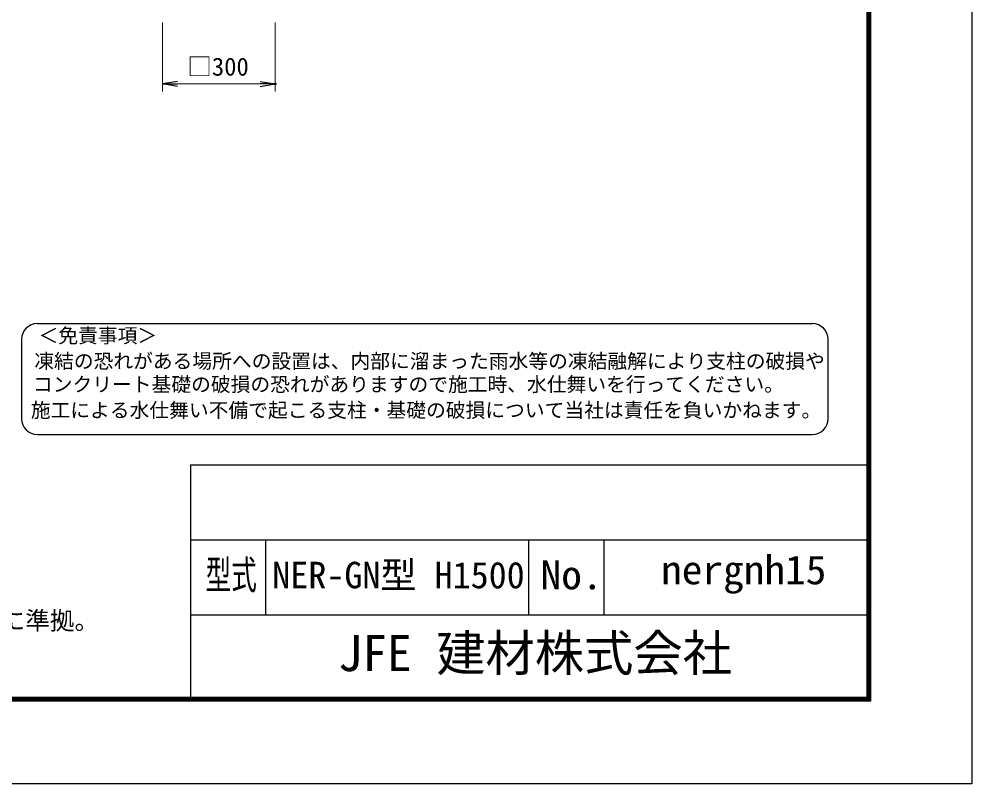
# Model space of a CAD drawing. Units: millimetres, scale not verified. Extents: x -4200 to 4200, y -2970 to 2970.
# Drawn here: x 1664 to 4200, y -2970 to -934 of the extents above; entities that cross this region are included whole.
import ezdxf
from ezdxf.enums import TextEntityAlignment as Align

# ---------------------------------------------------------------- set-up
doc = ezdxf.new("R2010")
doc.units = ezdxf.units.MM
doc.header["$LTSCALE"] = 10
doc.header["$PDMODE"] = 32
doc.header["$PDSIZE"] = 5
for name, color, linetype, lineweight in [('0-5_D-STR-DIM', 7, 'Continuous', 13), ('0-7_Defpoints', 6, 'Continuous', 25), ('0-9_D-STR-TXT', 7, 'Continuous', 13), ('0-A_D-TTL-TXT', 7, 'Continuous', 25), ('0-B_D-TTL', 7, 'Continuous', 25)]:
    doc.layers.add(name, color=color, linetype=linetype, lineweight=lineweight)
doc.layers.add('0-6_0', color=7, linetype='Continuous')
doc.styles.add('ＭＳ ゴシック', font='')
doc.styles.get('ＭＳ ゴシック').set_extended_font_data('MS Gothic')

# ---------------------------------------------------------------- blocks, each defined once
blk = doc.blocks.new('_Open')
at = {"layer": '0-6_0'}
blk.add_line((-10, 1.667), (0, 0), dxfattribs=at)
blk.add_lwpolyline([(-10, -1.667), (0, 0), (-10, 0)], dxfattribs=at)

msp = doc.modelspace()

# ---------------------------------------------------------------- linework, layer by layer
at = {"layer": '0-5_D-STR-DIM'}
for p, q in [((2045.73, -942.32), (2045.73, -1126.47)), ((2345.73, -942.32), (2345.73, -1126.47)), ((2085.73, -1106.47), (2305.73, -1106.47))]:
    msp.add_line(p, q, dxfattribs=at)
at = {"layer": '0-7_Defpoints'}
msp.add_point((2345.73, -1106.47), dxfattribs=at)
at = {"layer": '0-A_D-TTL-TXT', "color": 2}
for p, q in [((3775.15, -1744.57), (1712.79, -1744.57)), ((1670.63, -1786.73), (1670.63, -1997.56)), ((3817.32, -1997.56), (3817.32, -1786.73)), ((1712.79, -2039.73), (3775.15, -2039.73))]:
    msp.add_line(p, q, dxfattribs=at)
for centre, start, end in [((1712.79, -1786.73), 90, 180), ((3775.15, -1786.73), 0, 90), ((1712.79, -1997.56), 180, 270), ((3775.15, -1997.56), 270, 0)]:
    msp.add_arc(centre, 42.17, start, end, dxfattribs=at)
at = {"layer": '0-B_D-TTL'}
for p, q in [((2120, -2120), (2120, -2740)), ((2120, -2120), (3920, -2120)), ((2120, -2320), (3920, -2320)), ((2320, -2320), (2320, -2520)), ((3020, -2320), (3020, -2520)), ((3220, -2320), (3220, -2520)), ((2120, -2520), (3920, -2520))]:
    msp.add_line(p, q, dxfattribs=at)
at = {"layer": '0-B_D-TTL', "color": 2}
msp.add_lwpolyline([(-4200, 2970), (4200, 2970), (4200, -2970), (-4200, -2970)], close=True, dxfattribs=at)
at = {"layer": '0-B_D-TTL'}
for points in [[(-3930, 2750), (3930, 2750), (3930, -2750), (-3930, -2750)], [(-3927.5, 2747.5), (3927.5, 2747.5), (3927.5, -2747.5), (-3927.5, -2747.5)], [(-3925, 2745), (3925, 2745), (3925, -2745), (-3925, -2745)], [(-3922.5, 2742.5), (3922.5, 2742.5), (3922.5, -2742.5), (-3922.5, -2742.5)], [(-3920, 2740), (3920, 2740), (3920, -2740), (-3920, -2740)]]:
    msp.add_lwpolyline(points, close=True, dxfattribs=at)

# ---------------------------------------------------------------- block references
at = {"layer": '0-5_D-STR-DIM', "xscale": 4, "yscale": 4, "rotation": 180}
msp.add_blockref('_Open', (2045.73, -1106.47), dxfattribs=at)
at = {"layer": '0-5_D-STR-DIM', "xscale": 4, "yscale": 4}
msp.add_blockref('_Open', (2345.73, -1106.47), dxfattribs=at)

# ---------------------------------------------------------------- texts
at = {"layer": '0-5_D-STR-DIM', "style": 'ＭＳ ゴシック'}
msp.add_text('□300', height=48.09, dxfattribs=at).set_placement((2111.58, -1098.72), align=Align.BOTTOM_LEFT)
at = {"layer": '0-9_D-STR-TXT', "style": 'ＭＳ ゴシック'}
msp.add_text('（設計条件）風荷重：昭和57年改正 建築基準法・同施行令に基づく風圧力に準拠。', height=48.09, dxfattribs=at).set_placement((-582.45, -2573.6), align=Align.BOTTOM_LEFT)
at = {"layer": '0-A_D-TTL-TXT', "style": 'ＭＳ ゴシック'}
for s, height, p in [('＜免責事項＞ \u3000\u3000', 38.56, (1715.92, -1807.12)), ('凍結の恐れがある場所への設置は、内部に溜まった雨水等の凍結融解により支柱の破損や', 38.56, (1704.51, -1875.01)), ('コンクリート基礎の破損の恐れがありますので施工時、水仕舞いを行ってください。', 38.56, (1701.04, -1936.93)), ('施工による水仕舞い不備で起こる支柱・基礎の破損について当社は責任を負いかねます。 ', 38.56, (1695.15, -2005.65)), ('NER-GN型 H1500', 70.53, (2337.8, -2470.24)), ('JFE 建材株式会社', 96.19, (2512.38, -2698.5))]:
    msp.add_text(s, height=height, dxfattribs=at).set_placement(p, align=Align.BOTTOM_LEFT)
for s, width, p in [('nergnh15', 1.05, (3372.67, -2461.47)), ('型式', 0.65, (2160.27, -2474.8)), ('No.', 1.05, (3052, -2474.8))]:
    msp.add_text(s, height=76.98, dxfattribs=dict(at, width=width)).set_placement(p, align=Align.BOTTOM_LEFT)

doc.saveas('drawing.dxf')
